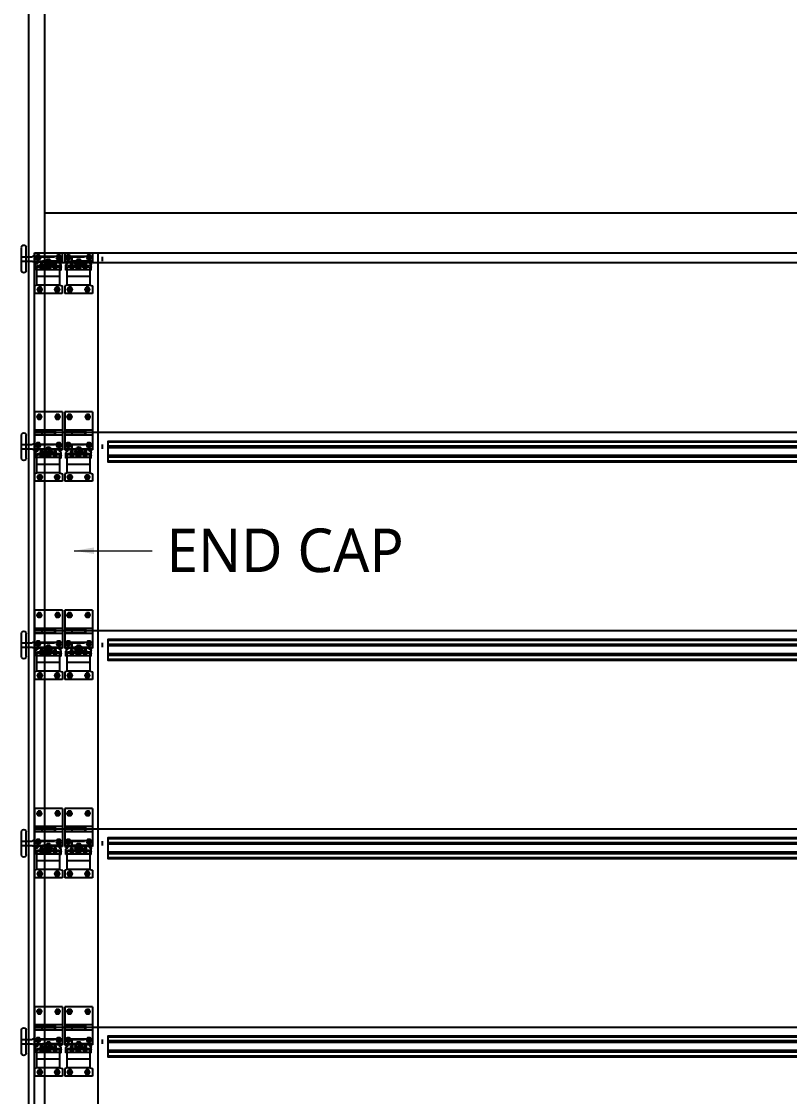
# Model space of a CAD drawing. Header units: millimetres. Extents: x 909 to 159266, y 137 to 21462.
# Drawn here: x 80691 to 82628, y 13284 to 15995 of the extents above; entities that cross this region are included whole.
import ezdxf

# ---------------------------------------------------------------- set-up
doc = ezdxf.new("R2010")
doc.units = ezdxf.units.MM
doc.header["$LTSCALE"] = 50
doc.header["$MEASUREMENT"] = 0
doc.linetypes.add('HIDDEN', pattern=[2, 1, -1])
doc.linetypes.add('HIDDEN2', pattern=[0.1875, 0.125, -0.0625])
for name, color, linetype in [('OHD Frame', 2, 'Continuous'), ('OHD Panel', 5, 'Continuous'), ('OHD Track', 4, 'Continuous'), ('풍압보강대', 2, 'Continuous')]:
    doc.layers.add(name, color=color, linetype=linetype)
doc.layers.add('건축120130$0$TEX', color=3, linetype='Continuous', lineweight=15)
doc.styles.get("Standard").update_dxf_attribs({"font": 'NanumGothicBold.ttf'})
doc.styles.add('울릉도M', font='NanumGothic.ttf')
doc.dimstyles.new('ISO-25', dxfattribs={"dimtxt": 2.5, "dimasz": 2.5, "dimexe": 1.25, "dimexo": 0.625, "dimtad": 1, "dimtxsty": 'Standard', "dimcen": 2.5, "dimadec": 0, "dimazin": 0, "dimtfac": 1, "dimtmove": 0, "dimatfit": 3, "dimfxl": 1, "dimarcsym": 0})

# ---------------------------------------------------------------- blocks, each defined once
blk = doc.blocks.new('3인치 TOP HINGE')
at = {"color": 8}
for p, q in [((63305, 108615.8, 0), (63305, 108674.3, 0)), ((63316.5, 108615.8, 0), (63316.5, 108674.2, 0)), ((63137.4, 108660, 0), (63137.4, 108637, 0)), ((63207.4, 108660, 0), (63137.4, 108660, 0)), ((63137.4, 108651, 0), (63207.4, 108651, 0)), ((63207.4, 108660, 0), (63207.4, 108637, 0)), ((63213.5, 108660, 0), (63213.5, 108637, 0)), ((63283.5, 108660, 0), (63213.5, 108660, 0)), ((63213.5, 108651, 0), (63283.5, 108651, 0)), ((63283.5, 108660, 0), (63283.5, 108637, 0)), ((63137.4, 108637, 0), (63165.4, 108637, 0)), ((63143.1, 108633.3, 0), (63138.4, 108637, 0)), ((63140.4, 108616.6, 0), (63140.4, 108629.8, 0)), ((63144.5, 108634.6, 0), (63141.4, 108637, 0)), ((63143.4, 108580, 0), (63143.4, 108622.2, 0)), ((63144.4, 108627.2, 0), (63152.7, 108627.2, 0)), ((63145.4, 108624.2, 0), (63152.4, 108624.2, 0)), ((63152.4, 108619.6, 0), (63152.4, 108624.2, 0)), ((63152.7, 108627.2, 0), (63152.7, 108632.8, 0)), ((63152.7, 108619.7, 0), (63152.7, 108623.5, 0)), ((63152.9, 108626.5, 0), (63152.9, 108632.7, 0)), ((63153.2, 108623, 0), (63157.7, 108623, 0)), ((63153.4, 108626, 0), (63157.4, 108626, 0)), ((63157.9, 108626.5, 0), (63157.9, 108632.7, 0)), ((63158.2, 108627.2, 0), (63158.2, 108632.8, 0)), ((63158.2, 108627.2, 0), (63163, 108627.2, 0)), ((63158.2, 108619.7, 0), (63158.2, 108623.5, 0)), ((63158.4, 108627.2, 0), (63163, 108627.2, 0)), ((63158.4, 108624.2, 0), (63163, 108624.2, 0)), ((63158.4, 108624.2, 0), (63163, 108624.2, 0)), ((63158.4, 108619.6, 0), (63158.4, 108624.2, 0)), ((63158.4, 108623.7, 0), (63158.4, 108623.7, 0)), ((63163.7, 108629, 0), (63163, 108627.2, 0)), ((63163.4, 108632.9, 0), (63163.4, 108631.8, 0)), ((63165.4, 108640.1, 0), (63165.4, 108634.2, 0)), ((63165.4, 108634.2, 0), (63172.4, 108631.2, 0)), ((63165.6, 108630.2, 0), (63166.7, 108630.2, 0)), ((63167.2, 108629.5, 0), (63165.8, 108626.1, 0)), ((63171.6, 108637.3, 0), (63166.4, 108638.9, 0)), ((63167.4, 108618.1, 0), (63167.4, 108629.3, 0)), ((63167.4, 108618.1, 0), (63177.4, 108618.1, 0)), ((63167.6, 108641.7, 0), (63168.3, 108641.7, 0)), ((63167.7, 108625.3, 0), (63167.7, 108628.8, 0)), ((63167.7, 108628.8, 0), (63177.2, 108628.8, 0)), ((63167.7, 108625.3, 0), (63177.2, 108625.3, 0)), ((63168, 108642.3, 0), (63168.1, 108642.4, 0)), ((63168.3, 108641.9, 0), (63168, 108642.2, 0)), ((63168, 108641.4, 0), (63168.3, 108641.7, 0)), ((63168.3, 108641, 0), (63168, 108641.3, 0)), ((63168, 108640.5, 0), (63168.3, 108640.8, 0)), ((63168.3, 108640, 0), (63168, 108640.4, 0)), ((63168, 108639.6, 0), (63168.3, 108639.9, 0)), ((63168.3, 108639.1, 0), (63168, 108639.5, 0)), ((63168.1, 108638.8, 0), (63168.3, 108639, 0)), ((63172.4, 108636.2, 0), (63172.4, 108631.2, 0)), ((63172.4, 108631.2, 0), (63179.4, 108634.2, 0)), ((63173.3, 108637.3, 0), (63178.5, 108638.9, 0)), ((63176.9, 108641.9, 0), (63176.6, 108642.2, 0)), ((63176.6, 108641.4, 0), (63176.9, 108641.7, 0)), ((63176.9, 108641, 0), (63176.6, 108641.3, 0)), ((63176.6, 108640.5, 0), (63176.9, 108640.8, 0)), ((63176.9, 108640, 0), (63176.6, 108640.4, 0)), ((63176.6, 108639.6, 0), (63176.9, 108639.9, 0)), ((63176.9, 108639.1, 0), (63176.6, 108639.5, 0)), ((63176.6, 108638.7, 0), (63176.9, 108639, 0)), ((63176.9, 108641.7, 0), (63177.3, 108641.7, 0)), ((63177.2, 108625.3, 0), (63177.2, 108628.8, 0)), ((63177.4, 108618.1, 0), (63177.4, 108629.3, 0)), ((63177.4, 108627.2, 0), (63186.7, 108627.2, 0)), ((63177.4, 108624.2, 0), (63186.4, 108624.2, 0)), ((63179.4, 108640.1, 0), (63179.4, 108634.2, 0)), ((63179.4, 108637, 0), (63207.4, 108637, 0)), ((63181.4, 108632.9, 0), (63181.4, 108631.8, 0)), ((63186.4, 108619.6, 0), (63186.4, 108624.2, 0)), ((63186.4, 108623.7, 0), (63186.4, 108623.7, 0)), ((63186.7, 108627.2, 0), (63186.7, 108632.8, 0)), ((63186.7, 108619.7, 0), (63186.7, 108623.5, 0)), ((63186.9, 108626.5, 0), (63186.9, 108632.7, 0)), ((63191.7, 108623, 0), (63187.2, 108623, 0)), ((63191.4, 108626, 0), (63187.4, 108626, 0)), ((63191.9, 108626.5, 0), (63191.9, 108632.7, 0)), ((63192.2, 108627.2, 0), (63192.2, 108632.8, 0)), ((63192.2, 108627.2, 0), (63200.4, 108627.2, 0)), ((63192.2, 108619.7, 0), (63192.2, 108623.5, 0)), ((63192.4, 108624.2, 0), (63199.4, 108624.2, 0)), ((63192.4, 108619.6, 0), (63192.4, 108624.2, 0)), ((63200.4, 108634.6, 0), (63203.4, 108637, 0)), ((63201.4, 108580, 0), (63201.4, 108622.2, 0)), ((63201.8, 108633.3, 0), (63206.4, 108637, 0)), ((63204.4, 108616.6, 0), (63204.4, 108629.8, 0)), ((63213.5, 108637, 0), (63241.5, 108637, 0)), ((63219.1, 108633.3, 0), (63214.5, 108637, 0)), ((63216.5, 108616.6, 0), (63216.5, 108629.8, 0)), ((63220.5, 108634.6, 0), (63217.5, 108637, 0)), ((63219.5, 108580, 0), (63219.5, 108622.2, 0)), ((63220.5, 108627.2, 0), (63228.7, 108627.2, 0)), ((63221.5, 108624.2, 0), (63228.5, 108624.2, 0)), ((63228.5, 108619.6, 0), (63228.5, 108624.2, 0)), ((63228.7, 108627.2, 0), (63228.7, 108632.8, 0)), ((63228.7, 108619.7, 0), (63228.7, 108623.5, 0)), ((63229, 108626.5, 0), (63229, 108632.7, 0)), ((63229.2, 108623, 0), (63233.7, 108623, 0)), ((63229.5, 108626, 0), (63233.5, 108626, 0)), ((63234, 108626.5, 0), (63234, 108632.7, 0)), ((63234.2, 108627.2, 0), (63234.2, 108632.8, 0)), ((63234.2, 108627.2, 0), (63239, 108627.2, 0)), ((63234.2, 108619.7, 0), (63234.2, 108623.5, 0)), ((63234.5, 108627.2, 0), (63239, 108627.2, 0)), ((63234.5, 108624.2, 0), (63239, 108624.2, 0)), ((63234.5, 108624.2, 0), (63239, 108624.2, 0)), ((63234.5, 108619.6, 0), (63234.5, 108624.2, 0)), ((63234.5, 108623.7, 0), (63234.5, 108623.7, 0)), ((63239.7, 108629, 0), (63239, 108627.2, 0)), ((63239.5, 108632.9, 0), (63239.5, 108631.8, 0)), ((63241.5, 108640.1, 0), (63241.5, 108634.2, 0)), ((63241.5, 108634.2, 0), (63248.5, 108631.2, 0)), ((63241.6, 108630.2, 0), (63242.7, 108630.2, 0)), ((63243.2, 108629.5, 0), (63241.8, 108626.1, 0)), ((63247.6, 108637.3, 0), (63242.4, 108638.9, 0)), ((63243.5, 108618.1, 0), (63243.5, 108629.3, 0)), ((63243.5, 108618.1, 0), (63253.5, 108618.1, 0)), ((63243.6, 108641.7, 0), (63244.3, 108641.7, 0)), ((63243.7, 108625.3, 0), (63243.7, 108628.8, 0)), ((63243.7, 108628.8, 0), (63253.2, 108628.8, 0)), ((63243.7, 108625.3, 0), (63253.2, 108625.3, 0)), ((63244, 108642.3, 0), (63244.1, 108642.4, 0)), ((63244.3, 108641.9, 0), (63244, 108642.2, 0)), ((63244, 108641.4, 0), (63244.3, 108641.7, 0)), ((63244.3, 108641, 0), (63244, 108641.3, 0)), ((63244, 108640.5, 0), (63244.3, 108640.8, 0)), ((63244.3, 108640, 0), (63244, 108640.4, 0)), ((63244, 108639.6, 0), (63244.3, 108639.9, 0)), ((63244.3, 108639.1, 0), (63244, 108639.5, 0)), ((63244.1, 108638.8, 0), (63244.3, 108639, 0)), ((63248.5, 108636.2, 0), (63248.5, 108631.2, 0)), ((63248.5, 108631.2, 0), (63255.5, 108634.2, 0)), ((63249.3, 108637.3, 0), (63254.6, 108638.9, 0)), ((63252.9, 108641.9, 0), (63252.6, 108642.2, 0)), ((63252.6, 108641.4, 0), (63252.9, 108641.7, 0)), ((63252.9, 108641, 0), (63252.6, 108641.3, 0)), ((63252.6, 108640.5, 0), (63252.9, 108640.8, 0)), ((63252.9, 108640, 0), (63252.6, 108640.4, 0)), ((63252.6, 108639.6, 0), (63252.9, 108639.9, 0)), ((63252.9, 108639.1, 0), (63252.6, 108639.5, 0)), ((63252.6, 108638.7, 0), (63252.9, 108639, 0)), ((63252.9, 108641.7, 0), (63253.3, 108641.7, 0)), ((63253.2, 108625.3, 0), (63253.2, 108628.8, 0)), ((63253.5, 108618.1, 0), (63253.5, 108629.3, 0)), ((63253.5, 108627.2, 0), (63262.7, 108627.2, 0)), ((63253.5, 108624.2, 0), (63262.5, 108624.2, 0)), ((63255.5, 108640.1, 0), (63255.5, 108634.2, 0)), ((63255.5, 108637, 0), (63283.5, 108637, 0)), ((63257.5, 108632.9, 0), (63257.5, 108631.8, 0)), ((63262.5, 108619.6, 0), (63262.5, 108624.2, 0)), ((63262.5, 108623.7, 0), (63262.5, 108623.7, 0)), ((63262.7, 108627.2, 0), (63262.7, 108632.8, 0)), ((63262.7, 108619.7, 0), (63262.7, 108623.5, 0)), ((63263, 108626.5, 0), (63263, 108632.7, 0)), ((63267.7, 108623, 0), (63263.2, 108623, 0)), ((63267.5, 108626, 0), (63263.5, 108626, 0)), ((63268, 108626.5, 0), (63268, 108632.7, 0)), ((63268.2, 108627.2, 0), (63268.2, 108632.8, 0)), ((63268.2, 108627.2, 0), (63276.5, 108627.2, 0)), ((63268.2, 108619.7, 0), (63268.2, 108623.5, 0)), ((63268.5, 108624.2, 0), (63275.5, 108624.2, 0)), ((63268.5, 108619.6, 0), (63268.5, 108624.2, 0)), ((63276.4, 108634.6, 0), (63279.5, 108637, 0)), ((63277.5, 108580, 0), (63277.5, 108622.2, 0)), ((63277.8, 108633.3, 0), (63282.5, 108637, 0)), ((63280.5, 108616.6, 0), (63280.5, 108629.8, 0)), ((63140.4, 108616.6, 0), (63143.4, 108616.6, 0)), ((63143.4, 108617.5, 0), (63201.4, 108617.5, 0)), ((63143.4, 108600.5, 0), (63201.4, 108600.5, 0)), ((63201.4, 108616.6, 0), (63204.4, 108616.6, 0)), ((63216.5, 108616.6, 0), (63219.5, 108616.6, 0)), ((63219.5, 108617.5, 0), (63277.5, 108617.5, 0)), ((63219.5, 108600.5, 0), (63277.5, 108600.5, 0)), ((63277.5, 108616.6, 0), (63280.5, 108616.6, 0)), ((63144.4, 108579, 0), (63137.4, 108577, 0)), ((63137.4, 108577, 0), (63137.4, 108558, 0)), ((63144.4, 108579, 0), (63200.4, 108579, 0)), ((63200.4, 108579, 0), (63207.4, 108577, 0)), ((63207.4, 108577, 0), (63207.4, 108558, 0)), ((63220.5, 108579, 0), (63213.5, 108577, 0)), ((63213.5, 108577, 0), (63213.5, 108558, 0)), ((63220.5, 108579, 0), (63276.5, 108579, 0)), ((63276.5, 108579, 0), (63283.5, 108577, 0)), ((63283.5, 108577, 0), (63283.5, 108558, 0)), ((63137.4, 108558, 0), (63207.4, 108558, 0)), ((63213.5, 108558, 0), (63283.5, 108558, 0))]:
    blk.add_line(p, q, dxfattribs=at)
at = {"color": 8, "linetype": 'HIDDEN'}
for p, q in [((63207.4, 108650.5, 0), (63112.4, 108650.5, 0)), ((63112.4, 108639.5, 0), (63112.4, 108650.5, 0)), ((63283.5, 108650.5, 0), (63188.5, 108650.5, 0)), ((63188.5, 108639.5, 0), (63188.5, 108650.5, 0)), ((63316.5, 108650.5, 0), (63289.5, 108650.5, 0)), ((63207.4, 108639.5, 0), (63112.4, 108639.5, 0)), ((63137.4, 108639, 0), (63207.4, 108639, 0)), ((63283.5, 108639.5, 0), (63188.5, 108639.5, 0)), ((63213.5, 108639, 0), (63283.5, 108639, 0)), ((63316.5, 108639.5, 0), (63289.5, 108639.5, 0))]:
    blk.add_line(p, q, dxfattribs=at)
at = {"color": 8, "linetype": 'HIDDEN', "elevation": 0}
for points in [[(63151.8, 108651), (63152.9, 108649), (63149.7, 108643.4), (63143.2, 108643.4), (63139.9, 108649), (63141.1, 108651)], [(63203.8, 108651), (63204.9, 108649), (63201.7, 108643.4), (63195.2, 108643.4), (63191.9, 108649), (63193.1, 108651)], [(63227.8, 108651), (63229, 108649), (63225.7, 108643.4), (63219.2, 108643.4), (63216, 108649), (63217.1, 108651)], [(63279.8, 108651), (63281, 108649), (63277.7, 108643.4), (63271.2, 108643.4), (63268, 108649), (63269.1, 108651)]]:
    blk.add_lwpolyline(points, dxfattribs=at)
at = {"color": 8, "elevation": 0}
for points in [[(63141.1, 108651), (63143.2, 108654.7), (63149.7, 108654.7), (63151.8, 108651)], [(63193.1, 108651), (63195.2, 108654.7), (63201.7, 108654.7), (63203.8, 108651)], [(63217.1, 108651), (63219.2, 108654.7), (63225.7, 108654.7), (63227.8, 108651)], [(63269.1, 108651), (63271.2, 108654.7), (63277.7, 108654.7), (63279.8, 108651)]]:
    blk.add_lwpolyline(points, dxfattribs=at)
for points in [[(63153.7, 108573.7), (63156.9, 108568), (63153.7, 108562.4), (63147.2, 108562.4), (63143.9, 108568), (63147.2, 108573.7)], [(63197.7, 108573.7), (63200.9, 108568), (63197.7, 108562.4), (63191.2, 108562.4), (63187.9, 108568), (63191.2, 108573.7)], [(63229.7, 108573.7), (63233, 108568), (63229.7, 108562.4), (63223.2, 108562.4), (63220, 108568), (63223.2, 108573.7)], [(63273.7, 108573.7), (63277, 108568), (63273.7, 108562.4), (63267.2, 108562.4), (63264, 108568), (63267.2, 108573.7)]]:
    blk.add_lwpolyline(points, close=True, dxfattribs=at)
at = {"color": 8}
for centre, radius in [((63150.4, 108568, 0), 3.53), ((63150.4, 108568, 0), 2.7), ((63194.4, 108568, 0), 3.53), ((63194.4, 108568, 0), 2.7), ((63226.5, 108568, 0), 3.53), ((63226.5, 108568, 0), 2.7), ((63270.5, 108568, 0), 3.53), ((63270.5, 108568, 0), 2.7)]:
    blk.add_circle(centre, radius, dxfattribs=at)
for centre, radius, start, end in [((63310.7, 108674.3, 0), 5.75, 0, 180), ((63146.4, 108649, 0), 3.53, 33.9806, 146.0194), ((63146.4, 108649, 0), 2.7, 47.0512, 132.9488), ((63198.4, 108649, 0), 3.53, 33.9806, 146.0194), ((63198.4, 108649, 0), 2.7, 47.0512, 132.9488), ((63222.5, 108649, 0), 3.53, 33.9806, 146.0194), ((63222.5, 108649, 0), 2.7, 47.0512, 132.9488), ((63274.5, 108649, 0), 3.53, 33.9806, 146.0194), ((63274.5, 108649, 0), 2.7, 47.0512, 132.9488), ((63145.3, 108628.9, 0), 4.96, 102.1217, 168.8588), ((63144.4, 108623.2, 0), 4, 90, 180), ((63145.4, 108622.2, 0), 2, 90, 180), ((63144.2, 108634.2, 0), 0.5, 282.1217, 51.4669), ((63151.6, 108623.5, 0), 1.09, 2.0148, 39.6589), ((63155.4, 108621.9, 0), 3.76, 217.0639, 322.9361), ((63155.4, 108630.2, 0), 3.76, 42.9905, 137.0095), ((63151.9, 108626.5, 0), 1.09, 2.0148, 39.6589), ((63153.2, 108623.5, 0), 0.5, 180, 270), ((63155.4, 108621.9, 0), 3.51, 218.4112, 321.5888), ((63155.4, 108630.2, 0), 3.51, 44.5745, 135.4255), ((63153.4, 108626.5, 0), 0.5, 180, 270), ((63157.4, 108626.5, 0), 0.5, 270, 0), ((63157.7, 108623.5, 0), 0.5, 270, 0), ((63159, 108626.5, 0), 1.09, 140.3411, 177.9852), ((63159.3, 108623.5, 0), 1.09, 140.3411, 177.9852), ((63163, 108627.2, 0), 3, 270, 338.125), ((63165.6, 108628.2, 0), 2, 90, 158.125), ((63166.3, 108638.1, 0), 0.811, 82.9492, 174.5861), ((63166.7, 108629.7, 0), 0.5, 338.125, 90), ((63172.4, 108638.3, 0), 14.1, 249.2199, 290.7801), ((63172.4, 108636, 0), 14.1, 249.2199, 290.7801), ((63168, 108642.2, 0), 0.0908, 135, 225), ((63173.5, 108663.7, 0), 22.2, 255.4144, 258.0189), ((63168, 108641.3, 0), 0.0908, 135, 225), ((63173.5, 108662.8, 0), 22.2, 255.4144, 278.8608), ((63168, 108640.4, 0), 0.0908, 135, 225), ((63173.5, 108661.9, 0), 22.2, 255.4144, 278.8608), ((63168, 108639.5, 0), 0.0908, 135, 225), ((63173.5, 108661, 0), 22.2, 255.4144, 278.8608), ((63168.2, 108641.8, 0), 0.0908, 315, 45), ((63168.2, 108640.9, 0), 0.0908, 315, 45), ((63168.2, 108640, 0), 0.0908, 315, 45), ((63168.2, 108639.1, 0), 0.0908, 315, 45), ((63173.5, 108663.7, 0), 22.2, 265.0057, 278.8608), ((63171.1, 108636, 0), 1.34, 7.0056, 69.4682), ((63173.8, 108636, 0), 1.34, 110.5318, 172.9944), ((63176.7, 108642.2, 0), 0.0908, 171.3665, 225), ((63176.7, 108641.3, 0), 0.0908, 135, 225), ((63176.7, 108640.4, 0), 0.0908, 135, 225), ((63176.7, 108639.5, 0), 0.0908, 135, 225), ((63176.9, 108641.8, 0), 0.0908, 315, 45), ((63176.9, 108640.9, 0), 0.0908, 315, 45), ((63176.9, 108640, 0), 0.0908, 315, 45), ((63176.9, 108639.1, 0), 0.0908, 315, 45), ((63178.6, 108638.1, 0), 0.811, 5.4139, 97.0508), ((63185.6, 108623.5, 0), 1.09, 2.0148, 39.6589), ((63189.4, 108621.9, 0), 3.76, 217.0639, 322.9361), ((63189.4, 108630.2, 0), 3.76, 42.9905, 137.0095), ((63185.9, 108626.5, 0), 1.09, 2.0148, 39.6589), ((63187.2, 108623.5, 0), 0.5, 180, 270), ((63189.4, 108621.9, 0), 3.51, 218.4112, 321.5888), ((63189.4, 108630.2, 0), 3.51, 44.5745, 135.4255), ((63187.4, 108626.5, 0), 0.5, 180, 270), ((63191.4, 108626.5, 0), 0.5, 270, 0), ((63191.7, 108623.5, 0), 0.5, 270, 0), ((63193, 108626.5, 0), 1.09, 140.3411, 177.9852), ((63193.3, 108623.5, 0), 1.09, 140.3411, 177.9852), ((63199.4, 108622.2, 0), 2, 0, 90), ((63200.7, 108634.2, 0), 0.5, 128.5331, 257.8783), ((63200.4, 108623.2, 0), 4, 0, 90), ((63199.6, 108628.9, 0), 4.96, 11.1412, 77.8783), ((63221.3, 108628.9, 0), 4.96, 102.1217, 168.8588), ((63220.5, 108623.2, 0), 4, 90, 180), ((63221.5, 108622.2, 0), 2, 90, 180), ((63220.2, 108634.2, 0), 0.5, 282.1217, 51.4669), ((63227.6, 108623.5, 0), 1.09, 2.0148, 39.6589), ((63231.5, 108621.9, 0), 3.76, 217.0639, 322.9361), ((63231.5, 108630.2, 0), 3.76, 42.9905, 137.0095), ((63227.9, 108626.5, 0), 1.09, 2.0148, 39.6589), ((63229.2, 108623.5, 0), 0.5, 180, 270), ((63231.5, 108621.9, 0), 3.51, 218.4112, 321.5888), ((63231.5, 108630.2, 0), 3.51, 44.5745, 135.4255), ((63229.5, 108626.5, 0), 0.5, 180, 270), ((63233.5, 108626.5, 0), 0.5, 270, 0), ((63233.7, 108623.5, 0), 0.5, 270, 0), ((63235.1, 108626.5, 0), 1.09, 140.3411, 177.9852), ((63235.3, 108623.5, 0), 1.09, 140.3411, 177.9852), ((63239, 108627.2, 0), 3, 270, 338.125), ((63241.6, 108628.2, 0), 2, 90, 158.125), ((63242.3, 108638.1, 0), 0.811, 82.9492, 174.5861), ((63242.7, 108629.7, 0), 0.5, 338.125, 90), ((63248.5, 108638.3, 0), 14.1, 249.2199, 290.7801), ((63248.5, 108636, 0), 14.1, 249.2199, 290.7801), ((63244.1, 108642.2, 0), 0.0908, 135, 225), ((63249.5, 108663.7, 0), 22.2, 255.4144, 258.0189), ((63244.1, 108641.3, 0), 0.0908, 135, 225), ((63249.5, 108662.8, 0), 22.2, 255.4144, 278.8608), ((63244.1, 108640.4, 0), 0.0908, 135, 225), ((63249.5, 108661.9, 0), 22.2, 255.4144, 278.8608), ((63244.1, 108639.5, 0), 0.0908, 135, 225), ((63249.5, 108661, 0), 22.2, 255.4144, 278.8608), ((63244.2, 108641.8, 0), 0.0908, 315, 45), ((63244.2, 108640.9, 0), 0.0908, 315, 45), ((63244.2, 108640, 0), 0.0908, 315, 45), ((63244.2, 108639.1, 0), 0.0908, 315, 45), ((63249.5, 108663.7, 0), 22.2, 265.0057, 278.8608), ((63247.1, 108636, 0), 1.34, 7.0056, 69.4682), ((63249.8, 108636, 0), 1.34, 110.5318, 172.9944), ((63252.7, 108642.2, 0), 0.0908, 171.3665, 225), ((63252.7, 108641.3, 0), 0.0908, 135, 225), ((63252.7, 108640.4, 0), 0.0908, 135, 225), ((63252.7, 108639.5, 0), 0.0908, 135, 225), ((63252.9, 108641.8, 0), 0.0908, 315, 45), ((63252.9, 108640.9, 0), 0.0908, 315, 45), ((63252.9, 108640, 0), 0.0908, 315, 45), ((63252.9, 108639.1, 0), 0.0908, 315, 45), ((63254.7, 108638.1, 0), 0.811, 5.4139, 97.0508), ((63261.6, 108623.5, 0), 1.09, 2.0148, 39.6589), ((63265.5, 108621.9, 0), 3.76, 217.0639, 322.9361), ((63265.5, 108630.2, 0), 3.76, 42.9905, 137.0095), ((63261.9, 108626.5, 0), 1.09, 2.0148, 39.6589), ((63263.2, 108623.5, 0), 0.5, 180, 270), ((63265.5, 108621.9, 0), 3.51, 218.4112, 321.5888), ((63265.5, 108630.2, 0), 3.51, 44.5745, 135.4255), ((63263.5, 108626.5, 0), 0.5, 180, 270), ((63267.5, 108626.5, 0), 0.5, 270, 360), ((63267.7, 108623.5, 0), 0.5, 270, 0), ((63269.1, 108626.5, 0), 1.09, 140.3411, 177.9852), ((63269.3, 108623.5, 0), 1.09, 140.3411, 177.9852), ((63275.5, 108622.2, 0), 2, 0, 90), ((63276.7, 108634.2, 0), 0.5, 128.5331, 257.8783), ((63276.5, 108623.2, 0), 4, 0, 90), ((63275.6, 108628.9, 0), 4.96, 11.1412, 77.8783), ((63310.7, 108615.8, 0), 5.75, 180, 0), ((63144.4, 108580, 0), 1, 180, 270), ((63200.4, 108580, 0), 1, 270, 0), ((63220.5, 108580, 0), 1, 180, 270), ((63276.5, 108580, 0), 1, 270, 0)]:
    blk.add_arc(centre, radius, start, end, dxfattribs=at)
at = {"color": 8, "linetype": 'HIDDEN'}
for centre, radius, start, end in [((63146.4, 108649, 0), 3.53, 146.0194, 33.9806), ((63146.4, 108649, 0), 2.7, 132.9488, 47.0512), ((63198.4, 108649, 0), 3.53, 146.0194, 33.9806), ((63198.4, 108649, 0), 2.7, 132.9488, 47.0512), ((63222.5, 108649, 0), 3.53, 146.0194, 33.9806), ((63222.5, 108649, 0), 2.7, 132.9488, 47.0512), ((63274.5, 108649, 0), 3.53, 146.0194, 33.9806), ((63274.5, 108649, 0), 2.7, 132.9488, 47.0512), ((63286.5, 108649.3, 0), 3.25, 22.4962, 157.5038), ((63286.5, 108640.8, 0), 3.25, 202.4962, 337.5038)]:
    blk.add_arc(centre, radius, start, end, dxfattribs=at)
at = {"color": 8}
for centre, major_axis, ratio, start_param, end_param in [((63172.4, 108632.9, 0), (-9, 0), 0.331338, -0.679674, 3.821266), ((63172.4, 108631.8, 0), (-9, 0), 0.331338, 0, 0.583751), ((63172.4, 108640.1, 0), (-7, 0), 0.311178, -0.801609, 3.943201), ((63172.4, 108631.8, 0), (-9, 0), 0.331338, 0.935022, 3.141593), ((63172.4, 108642.7, 0), (4.5, 0), 0.246975, 1.570796326795092, 7.853981633974678), ((63172.4, 108639.1, 0), (4.5, 0), 0.246975, 3.406077, 6.219845), ((63248.5, 108632.9, 0), (-9, 0), 0.331338, 5.603511, 10.104452), ((63248.5, 108631.8, 0), (-9, 0), 0.331338, 0, 0.583751), ((63248.5, 108640.1, 0), (-7, 0), 0.311178, 5.481577, 10.226387), ((63248.5, 108631.8, 0), (-9, 0), 0.331338, 0.935022, 3.141593), ((63248.5, 108639.1, 0), (-4.5, 0), 0.246975, 0.264484, 3.078253)]:
    blk.add_ellipse(centre, major_axis=major_axis, ratio=ratio, start_param=start_param, end_param=end_param, dxfattribs=at)
at = {"color": 8, "extrusion": (0, 0, -1)}
for centre, start_param, end_param in [((63172.4, 108634.2, 0), 0, 3.141593), ((63248.5, 108634.2, 0), 6.283185, 9.424778)]:
    blk.add_ellipse(centre, major_axis=(7, 0), ratio=0.426006, start_param=start_param, end_param=end_param, dxfattribs=at)
at = {"color": 8}
blk.add_ellipse((63248.5, 108642.7, 0), major_axis=(-4.5, 0), ratio=0.246975, dxfattribs=at)
blk = doc.blocks.new('3인치 SIDE HINGE')
at = {"color": 8}
for p, q in [((63126.3, 108137.2, 0), (63196.3, 108137.2, 0)), ((63126.3, 108137.2, 0), (63126.3, 108041.1, 0)), ((63196.3, 108137.2, 0), (63196.3, 108041.1, 0)), ((63202.3, 108137.2, 0), (63272.3, 108137.2, 0)), ((63202.3, 108137.2, 0), (63202.3, 108041.1, 0)), ((63272.3, 108137.2, 0), (63272.3, 108041.1, 0)), ((63126.3, 108091.2, 0), (63144.3, 108091.2, 0)), ((63126.3, 108078.2, 0), (63144.3, 108078.2, 0)), ((63144.3, 108091.2, 0), (63144.3, 108078.2, 0)), ((63145.1, 108091.2, 0), (63177.6, 108091.2, 0)), ((63145.1, 108078.2, 0), (63145.1, 108091.2, 0)), ((63145.1, 108078.2, 0), (63177.6, 108078.2, 0)), ((63177.6, 108078.2, 0), (63177.6, 108091.2, 0)), ((63178.3, 108091.2, 0), (63196.3, 108091.2, 0)), ((63178.3, 108091.2, 0), (63178.3, 108078.2, 0)), ((63178.3, 108078.2, 0), (63196.3, 108078.2, 0)), ((63202.3, 108091.2, 0), (63220.3, 108091.2, 0)), ((63202.3, 108078.2, 0), (63220.3, 108078.2, 0)), ((63220.3, 108091.2, 0), (63220.3, 108078.2, 0)), ((63221.1, 108091.2, 0), (63253.6, 108091.2, 0)), ((63221.1, 108078.2, 0), (63221.1, 108091.2, 0)), ((63221.1, 108078.2, 0), (63253.6, 108078.2, 0)), ((63253.6, 108078.2, 0), (63253.6, 108091.2, 0)), ((63254.3, 108091.2, 0), (63272.3, 108091.2, 0)), ((63254.3, 108091.2, 0), (63254.3, 108078.2, 0)), ((63254.3, 108078.2, 0), (63272.3, 108078.2, 0)), ((63293.8, 108019.9, 0), (63293.8, 108078.4, 0)), ((63305.3, 108019.9, 0), (63305.3, 108078.4, 0)), ((63126.3, 108055.1, 0), (63196.3, 108055.1, 0)), ((63202.3, 108055.1, 0), (63272.3, 108055.1, 0)), ((63126.3, 108041.1, 0), (63154.3, 108041.1, 0)), ((63132, 108037.4, 0), (63127.3, 108041.1, 0)), ((63129.3, 108020.7, 0), (63129.3, 108034, 0)), ((63133.4, 108038.7, 0), (63130.3, 108041.1, 0)), ((63132.3, 107984.2, 0), (63132.3, 108026.3, 0)), ((63133.3, 108031.3, 0), (63141.6, 108031.3, 0)), ((63134.3, 108028.3, 0), (63141.3, 108028.3, 0)), ((63141.3, 108023.7, 0), (63141.3, 108028.3, 0)), ((63141.6, 108031.3, 0), (63141.6, 108036.9, 0)), ((63141.6, 108023.8, 0), (63141.6, 108027.7, 0)), ((63141.8, 108030.7, 0), (63141.8, 108036.8, 0)), ((63142.1, 108027.2, 0), (63146.6, 108027.2, 0)), ((63142.3, 108030.2, 0), (63146.3, 108030.2, 0)), ((63146.8, 108030.7, 0), (63146.8, 108036.8, 0)), ((63147.1, 108031.3, 0), (63147.1, 108036.9, 0)), ((63147.1, 108031.3, 0), (63151.9, 108031.3, 0)), ((63147.1, 108023.8, 0), (63147.1, 108027.7, 0)), ((63147.3, 108031.3, 0), (63151.9, 108031.3, 0)), ((63147.3, 108028.3, 0), (63151.9, 108028.3, 0)), ((63147.3, 108028.3, 0), (63151.9, 108028.3, 0)), ((63147.3, 108023.7, 0), (63147.3, 108028.3, 0)), ((63147.3, 108027.8, 0), (63147.3, 108027.8, 0)), ((63152.6, 108033.1, 0), (63151.9, 108031.3, 0)), ((63152.3, 108037.1, 0), (63152.3, 108035.9, 0)), ((63154.3, 108044.3, 0), (63154.3, 108038.3, 0)), ((63154.3, 108038.3, 0), (63161.3, 108035.4, 0)), ((63154.4, 108034.3, 0), (63155.6, 108034.3, 0)), ((63156, 108033.7, 0), (63154.7, 108030.2, 0)), ((63160.5, 108041.4, 0), (63155.2, 108043, 0)), ((63156.3, 108022.2, 0), (63156.3, 108033.4, 0)), ((63156.3, 108022.2, 0), (63166.3, 108022.2, 0)), ((63156.5, 108045.8, 0), (63157.2, 108045.8, 0)), ((63156.6, 108029.4, 0), (63156.6, 108032.9, 0)), ((63156.6, 108032.9, 0), (63166.1, 108032.9, 0)), ((63156.6, 108029.4, 0), (63166.1, 108029.4, 0)), ((63156.8, 108046.4, 0), (63157, 108046.5, 0)), ((63157.2, 108046, 0), (63156.8, 108046.3, 0)), ((63156.8, 108045.5, 0), (63157.2, 108045.8, 0)), ((63157.2, 108045.1, 0), (63156.8, 108045.4, 0)), ((63156.8, 108044.6, 0), (63157.2, 108044.9, 0)), ((63157.2, 108044.2, 0), (63156.8, 108044.5, 0)), ((63156.8, 108043.7, 0), (63157.2, 108044, 0)), ((63157.2, 108043.3, 0), (63156.8, 108043.6, 0)), ((63157, 108042.9, 0), (63157.2, 108043.1, 0)), ((63161.3, 108040.3, 0), (63161.3, 108035.4, 0)), ((63161.3, 108035.4, 0), (63168.3, 108038.3, 0)), ((63162.2, 108041.4, 0), (63167.4, 108043, 0)), ((63165.4, 108042.8, 0), (63165.8, 108043.1, 0)), ((63165.8, 108046, 0), (63165.5, 108046.3, 0)), ((63165.5, 108045.5, 0), (63165.8, 108045.8, 0)), ((63165.8, 108045.1, 0), (63165.5, 108045.4, 0)), ((63165.5, 108044.6, 0), (63165.8, 108044.9, 0)), ((63165.8, 108044.2, 0), (63165.5, 108044.5, 0)), ((63165.5, 108043.7, 0), (63165.8, 108044, 0)), ((63165.8, 108043.3, 0), (63165.5, 108043.6, 0)), ((63165.8, 108045.8, 0), (63166.2, 108045.8, 0)), ((63166.1, 108029.4, 0), (63166.1, 108032.9, 0)), ((63166.3, 108022.2, 0), (63166.3, 108033.4, 0)), ((63166.3, 108031.3, 0), (63175.6, 108031.3, 0)), ((63166.3, 108028.3, 0), (63175.3, 108028.3, 0)), ((63168.3, 108044.3, 0), (63168.3, 108038.3, 0)), ((63168.3, 108041.1, 0), (63196.3, 108041.1, 0)), ((63170.3, 108037.1, 0), (63170.3, 108035.9, 0)), ((63175.3, 108023.7, 0), (63175.3, 108028.3, 0)), ((63175.3, 108027.8, 0), (63175.3, 108027.8, 0)), ((63175.6, 108031.3, 0), (63175.6, 108036.9, 0)), ((63175.6, 108023.8, 0), (63175.6, 108027.7, 0)), ((63175.8, 108030.7, 0), (63175.8, 108036.8, 0)), ((63180.6, 108027.2, 0), (63176.1, 108027.2, 0)), ((63180.3, 108030.2, 0), (63176.3, 108030.2, 0)), ((63180.8, 108030.7, 0), (63180.8, 108036.8, 0)), ((63181.1, 108031.3, 0), (63181.1, 108036.9, 0)), ((63181.1, 108031.3, 0), (63189.3, 108031.3, 0)), ((63181.1, 108023.8, 0), (63181.1, 108027.7, 0)), ((63181.3, 108028.3, 0), (63188.3, 108028.3, 0)), ((63181.3, 108023.7, 0), (63181.3, 108028.3, 0)), ((63189.3, 108038.7, 0), (63192.3, 108041.1, 0)), ((63190.3, 107984.2, 0), (63190.3, 108026.3, 0)), ((63190.7, 108037.4, 0), (63195.3, 108041.1, 0)), ((63193.3, 108020.7, 0), (63193.3, 108034, 0)), ((63202.3, 108041.1, 0), (63230.3, 108041.1, 0)), ((63208, 108037.4, 0), (63203.3, 108041.1, 0)), ((63205.3, 108020.7, 0), (63205.3, 108034, 0)), ((63209.4, 108038.7, 0), (63206.3, 108041.1, 0)), ((63208.3, 107984.2, 0), (63208.3, 108026.3, 0)), ((63209.3, 108031.3, 0), (63217.6, 108031.3, 0)), ((63210.3, 108028.3, 0), (63217.3, 108028.3, 0)), ((63217.3, 108023.7, 0), (63217.3, 108028.3, 0)), ((63217.6, 108031.3, 0), (63217.6, 108036.9, 0)), ((63217.6, 108023.8, 0), (63217.6, 108027.7, 0)), ((63217.8, 108030.7, 0), (63217.8, 108036.8, 0)), ((63218.1, 108027.2, 0), (63222.6, 108027.2, 0)), ((63218.3, 108030.2, 0), (63222.3, 108030.2, 0)), ((63222.8, 108030.7, 0), (63222.8, 108036.8, 0)), ((63223.1, 108031.3, 0), (63223.1, 108036.9, 0)), ((63223.1, 108031.3, 0), (63227.9, 108031.3, 0)), ((63223.1, 108023.8, 0), (63223.1, 108027.7, 0)), ((63223.3, 108031.3, 0), (63227.9, 108031.3, 0)), ((63223.3, 108028.3, 0), (63227.9, 108028.3, 0)), ((63223.3, 108028.3, 0), (63227.9, 108028.3, 0)), ((63223.3, 108023.7, 0), (63223.3, 108028.3, 0)), ((63223.3, 108027.8, 0), (63223.3, 108027.8, 0)), ((63228.6, 108033.1, 0), (63227.9, 108031.3, 0)), ((63228.3, 108037.1, 0), (63228.3, 108035.9, 0)), ((63230.3, 108044.3, 0), (63230.3, 108038.3, 0)), ((63230.3, 108038.3, 0), (63237.3, 108035.4, 0)), ((63230.5, 108034.3, 0), (63231.6, 108034.3, 0)), ((63232.1, 108033.7, 0), (63230.7, 108030.2, 0)), ((63236.5, 108041.4, 0), (63231.2, 108043, 0)), ((63232.3, 108022.2, 0), (63232.3, 108033.4, 0)), ((63232.3, 108022.2, 0), (63242.3, 108022.2, 0)), ((63232.5, 108045.8, 0), (63233.2, 108045.8, 0)), ((63232.6, 108029.4, 0), (63232.6, 108032.9, 0)), ((63232.6, 108032.9, 0), (63242.1, 108032.9, 0)), ((63232.6, 108029.4, 0), (63242.1, 108029.4, 0)), ((63232.9, 108046.4, 0), (63233, 108046.5, 0)), ((63233.2, 108046, 0), (63232.9, 108046.3, 0)), ((63232.9, 108045.5, 0), (63233.2, 108045.8, 0)), ((63233.2, 108045.1, 0), (63232.9, 108045.4, 0)), ((63232.9, 108044.6, 0), (63233.2, 108044.9, 0)), ((63233.2, 108044.2, 0), (63232.9, 108044.5, 0)), ((63232.9, 108043.7, 0), (63233.2, 108044, 0)), ((63233.2, 108043.3, 0), (63232.9, 108043.6, 0)), ((63233, 108042.9, 0), (63233.2, 108043.1, 0)), ((63237.3, 108040.3, 0), (63237.3, 108035.4, 0)), ((63237.3, 108035.4, 0), (63244.3, 108038.3, 0)), ((63238.2, 108041.4, 0), (63243.4, 108043, 0)), ((63241.8, 108046, 0), (63241.5, 108046.3, 0)), ((63241.5, 108045.5, 0), (63241.8, 108045.8, 0)), ((63241.8, 108045.1, 0), (63241.5, 108045.4, 0)), ((63241.5, 108044.6, 0), (63241.8, 108044.9, 0)), ((63241.8, 108044.2, 0), (63241.5, 108044.5, 0)), ((63241.5, 108043.7, 0), (63241.8, 108044, 0)), ((63241.8, 108043.3, 0), (63241.5, 108043.6, 0)), ((63241.5, 108042.8, 0), (63241.8, 108043.1, 0)), ((63241.8, 108045.8, 0), (63242.2, 108045.8, 0)), ((63242.1, 108029.4, 0), (63242.1, 108032.9, 0)), ((63242.3, 108022.2, 0), (63242.3, 108033.4, 0)), ((63242.3, 108031.3, 0), (63251.6, 108031.3, 0)), ((63242.3, 108028.3, 0), (63251.3, 108028.3, 0)), ((63244.3, 108044.3, 0), (63244.3, 108038.3, 0)), ((63244.3, 108041.1, 0), (63272.3, 108041.1, 0)), ((63246.3, 108037.1, 0), (63246.3, 108035.9, 0)), ((63251.3, 108023.7, 0), (63251.3, 108028.3, 0)), ((63251.3, 108027.8, 0), (63251.3, 108027.8, 0)), ((63251.6, 108031.3, 0), (63251.6, 108036.9, 0)), ((63251.6, 108023.8, 0), (63251.6, 108027.7, 0)), ((63251.8, 108030.7, 0), (63251.8, 108036.8, 0)), ((63256.6, 108027.2, 0), (63252.1, 108027.2, 0)), ((63256.3, 108030.2, 0), (63252.3, 108030.2, 0)), ((63256.8, 108030.7, 0), (63256.8, 108036.8, 0)), ((63257.1, 108031.3, 0), (63257.1, 108036.9, 0)), ((63257.1, 108031.3, 0), (63265.3, 108031.3, 0)), ((63257.1, 108023.8, 0), (63257.1, 108027.7, 0)), ((63257.3, 108028.3, 0), (63264.3, 108028.3, 0)), ((63257.3, 108023.7, 0), (63257.3, 108028.3, 0)), ((63265.3, 108038.7, 0), (63268.3, 108041.1, 0)), ((63266.3, 107984.2, 0), (63266.3, 108026.3, 0)), ((63266.7, 108037.4, 0), (63271.3, 108041.1, 0)), ((63269.3, 108020.7, 0), (63269.3, 108034, 0)), ((63129.3, 108020.7, 0), (63132.3, 108020.7, 0)), ((63132.3, 108021.7, 0), (63190.3, 108021.7, 0)), ((63132.3, 108004.7, 0), (63190.3, 108004.7, 0)), ((63190.3, 108020.7, 0), (63193.3, 108020.7, 0)), ((63205.3, 108020.7, 0), (63208.3, 108020.7, 0)), ((63208.3, 108021.7, 0), (63266.3, 108021.7, 0)), ((63208.3, 108004.7, 0), (63266.3, 108004.7, 0)), ((63266.3, 108020.7, 0), (63269.3, 108020.7, 0)), ((63133.3, 107983.2, 0), (63126.3, 107981.2, 0)), ((63126.3, 107981.2, 0), (63126.3, 107962.2, 0)), ((63133.3, 107983.2, 0), (63189.3, 107983.2, 0)), ((63189.3, 107983.2, 0), (63196.3, 107981.2, 0)), ((63196.3, 107981.2, 0), (63196.3, 107962.2, 0)), ((63209.3, 107983.2, 0), (63202.3, 107981.2, 0)), ((63202.3, 107981.2, 0), (63202.3, 107962.2, 0)), ((63209.3, 107983.2, 0), (63265.3, 107983.2, 0)), ((63265.3, 107983.2, 0), (63272.3, 107981.2, 0)), ((63272.3, 107981.2, 0), (63272.3, 107962.2, 0)), ((63126.3, 107962.2, 0), (63196.3, 107962.2, 0)), ((63202.3, 107962.2, 0), (63272.3, 107962.2, 0))]:
    blk.add_line(p, q, dxfattribs=at)
at = {"color": 8, "linetype": 'HIDDEN'}
for p, q in [((63196.3, 108089.7, 0), (63126.3, 108089.7, 0)), ((63196.3, 108079.7, 0), (63126.3, 108079.7, 0)), ((63272.3, 108089.7, 0), (63202.3, 108089.7, 0)), ((63272.3, 108079.7, 0), (63202.3, 108079.7, 0)), ((63196.3, 108054.6, 0), (63101.3, 108054.6, 0)), ((63101.3, 108043.6, 0), (63101.3, 108054.6, 0)), ((63272.3, 108054.6, 0), (63177.3, 108054.6, 0)), ((63177.3, 108043.6, 0), (63177.3, 108054.6, 0)), ((63305.3, 108054.6, 0), (63278.3, 108054.6, 0)), ((63196.3, 108043.6, 0), (63101.3, 108043.6, 0)), ((63126.3, 108043.2, 0), (63196.3, 108043.2, 0)), ((63272.3, 108043.6, 0), (63177.3, 108043.6, 0)), ((63202.3, 108043.2, 0), (63272.3, 108043.2, 0)), ((63305.3, 108043.6, 0), (63278.3, 108043.6, 0))]:
    blk.add_line(p, q, dxfattribs=at)
at = {"color": 8, "elevation": 0}
for points in [[(63141.6, 108130.3), (63144.8, 108124.7), (63141.6, 108119), (63135.1, 108119), (63131.8, 108124.7), (63135.1, 108130.3)], [(63187.6, 108130.3), (63190.8, 108124.7), (63187.6, 108119), (63181.1, 108119), (63177.8, 108124.7), (63181.1, 108130.3)], [(63217.6, 108130.3), (63220.8, 108124.7), (63217.6, 108119), (63211.1, 108119), (63207.8, 108124.7), (63211.1, 108130.3)], [(63263.6, 108130.3), (63266.8, 108124.7), (63263.6, 108119), (63257.1, 108119), (63253.8, 108124.7), (63257.1, 108130.3)], [(63142.6, 107977.8), (63145.8, 107972.2), (63142.6, 107966.5), (63136.1, 107966.5), (63132.8, 107972.2), (63136.1, 107977.8)], [(63186.6, 107977.8), (63189.8, 107972.2), (63186.6, 107966.5), (63180.1, 107966.5), (63176.8, 107972.2), (63180.1, 107977.8)], [(63218.6, 107977.8), (63221.8, 107972.2), (63218.6, 107966.5), (63212.1, 107966.5), (63208.8, 107972.2), (63212.1, 107977.8)], [(63262.6, 107977.8), (63265.8, 107972.2), (63262.6, 107966.5), (63256.1, 107966.5), (63252.8, 107972.2), (63256.1, 107977.8)]]:
    blk.add_lwpolyline(points, close=True, dxfattribs=at)
at = {"color": 8, "linetype": 'HIDDEN', "elevation": 0}
for points in [[(63140.7, 108055.1), (63141.8, 108053.2), (63138.6, 108047.5), (63132.1, 108047.5), (63128.8, 108053.2), (63130, 108055.1)], [(63192.7, 108055.1), (63193.8, 108053.2), (63190.6, 108047.5), (63184.1, 108047.5), (63180.8, 108053.2), (63182, 108055.1)], [(63216.7, 108055.1), (63217.8, 108053.2), (63214.6, 108047.5), (63208.1, 108047.5), (63204.8, 108053.2), (63206, 108055.1)], [(63268.7, 108055.1), (63269.8, 108053.2), (63266.6, 108047.5), (63260.1, 108047.5), (63256.8, 108053.2), (63258, 108055.1)]]:
    blk.add_lwpolyline(points, dxfattribs=at)
at = {"color": 8, "elevation": 0}
for points in [[(63130, 108055.1), (63132.1, 108058.8), (63138.6, 108058.8), (63140.7, 108055.1)], [(63182, 108055.1), (63184.1, 108058.8), (63190.6, 108058.8), (63192.7, 108055.1)], [(63206, 108055.1), (63208.1, 108058.8), (63214.6, 108058.8), (63216.7, 108055.1)], [(63258, 108055.1), (63260.1, 108058.8), (63266.6, 108058.8), (63268.7, 108055.1)]]:
    blk.add_lwpolyline(points, dxfattribs=at)
at = {"color": 8}
for centre, radius in [((63138.3, 108124.7, 0), 3.53), ((63138.3, 108124.7, 0), 2.7), ((63184.3, 108124.7, 0), 3.53), ((63184.3, 108124.7, 0), 2.7), ((63214.3, 108124.7, 0), 3.53), ((63214.3, 108124.7, 0), 2.7), ((63260.3, 108124.7, 0), 3.53), ((63260.3, 108124.7, 0), 2.7), ((63139.3, 107972.2, 0), 3.53), ((63139.3, 107972.2, 0), 2.7), ((63183.3, 107972.2, 0), 3.53), ((63183.3, 107972.2, 0), 2.7), ((63215.3, 107972.2, 0), 3.53), ((63215.3, 107972.2, 0), 2.7), ((63259.3, 107972.2, 0), 3.53), ((63259.3, 107972.2, 0), 2.7)]:
    blk.add_circle(centre, radius, dxfattribs=at)
for centre, radius, start, end in [((63299.6, 108078.4, 0), 5.75, 359.8374, 180.1626), ((63135.3, 108053.2, 0), 3.53, 33.9806, 146.0194), ((63135.3, 108053.2, 0), 2.7, 47.0512, 132.9488), ((63187.3, 108053.2, 0), 3.53, 33.9806, 146.0194), ((63187.3, 108053.2, 0), 2.7, 47.0512, 132.9488), ((63211.3, 108053.2, 0), 3.53, 33.9806, 146.0194), ((63211.3, 108053.2, 0), 2.7, 47.0512, 132.9488), ((63263.3, 108053.2, 0), 3.53, 33.9806, 146.0194), ((63263.3, 108053.2, 0), 2.7, 47.0512, 132.9488), ((63134.2, 108033, 0), 4.96, 102.1217, 168.8588), ((63133.3, 108027.3, 0), 4, 90, 180), ((63134.3, 108026.3, 0), 2, 90, 180), ((63133, 108038.3, 0), 0.5, 282.1217, 51.4669), ((63140.5, 108027.6, 0), 1.09, 2.0148, 39.6589), ((63144.3, 108026, 0), 3.76, 217.0639, 322.9361), ((63144.3, 108034.3, 0), 3.76, 42.9905, 137.0095), ((63140.7, 108030.6, 0), 1.09, 2.0148, 39.6589), ((63142.1, 108027.7, 0), 0.5, 180, 270), ((63144.3, 108026, 0), 3.51, 218.4112, 321.5888), ((63144.3, 108034.3, 0), 3.51, 44.5745, 135.4255), ((63142.3, 108030.7, 0), 0.5, 180, 270), ((63146.3, 108030.7, 0), 0.5, 270, 0), ((63146.6, 108027.7, 0), 0.5, 270, 0), ((63147.9, 108030.6, 0), 1.09, 140.3411, 177.9852), ((63148.2, 108027.6, 0), 1.09, 140.3411, 177.9852), ((63151.9, 108031.3, 0), 3, 270, 338.125), ((63154.4, 108032.3, 0), 2, 90, 158.125), ((63155.1, 108042.2, 0), 0.811, 82.9492, 174.5861), ((63155.6, 108033.8, 0), 0.5, 338.125, 90), ((63161.3, 108042.4, 0), 14.1, 249.2199, 290.7801), ((63161.3, 108040.2, 0), 14.1, 249.2199, 290.7801), ((63156.9, 108046.4, 0), 0.0908, 135, 225), ((63162.4, 108067.8, 0), 22.2, 255.4144, 258.0189), ((63156.9, 108045.5, 0), 0.0908, 135, 225), ((63162.4, 108066.9, 0), 22.2, 255.4144, 278.8608), ((63156.9, 108044.6, 0), 0.0908, 135, 225), ((63162.4, 108066, 0), 22.2, 255.4144, 278.8608), ((63156.9, 108043.6, 0), 0.0908, 135, 225), ((63162.4, 108065.1, 0), 22.2, 255.4144, 278.8608), ((63157.1, 108045.9, 0), 0.0908, 315, 45), ((63157.1, 108045, 0), 0.0908, 315, 45), ((63157.1, 108044.1, 0), 0.0908, 315, 45), ((63157.1, 108043.2, 0), 0.0908, 315, 45), ((63162.4, 108067.8, 0), 22.2, 265.0057, 278.8608), ((63160, 108040.1, 0), 1.34, 7.0056, 69.4682), ((63162.6, 108040.1, 0), 1.34, 110.5318, 172.9944), ((63165.5, 108046.4, 0), 0.0908, 171.3665, 225), ((63165.5, 108045.5, 0), 0.0908, 135, 225), ((63165.5, 108044.6, 0), 0.0908, 135, 225), ((63165.5, 108043.6, 0), 0.0908, 135, 225), ((63165.7, 108045.9, 0), 0.0908, 315, 45), ((63165.7, 108045, 0), 0.0908, 315, 45), ((63165.7, 108044.1, 0), 0.0908, 315, 45), ((63165.7, 108043.2, 0), 0.0908, 315, 45), ((63167.5, 108042.2, 0), 0.811, 5.4139, 97.0508), ((63174.5, 108027.6, 0), 1.09, 2.0148, 39.6589), ((63178.3, 108026, 0), 3.76, 217.0639, 322.9361), ((63178.3, 108034.3, 0), 3.76, 42.9905, 137.0095), ((63174.7, 108030.6, 0), 1.09, 2.0148, 39.6589), ((63176.1, 108027.7, 0), 0.5, 180, 270), ((63178.3, 108026, 0), 3.51, 218.4112, 321.5888), ((63178.3, 108034.3, 0), 3.51, 44.5745, 135.4255), ((63176.3, 108030.7, 0), 0.5, 180, 270), ((63180.3, 108030.7, 0), 0.5, 270, 0), ((63180.6, 108027.7, 0), 0.5, 270, 0), ((63181.9, 108030.6, 0), 1.09, 140.3411, 177.9852), ((63182.2, 108027.6, 0), 1.09, 140.3411, 177.9852), ((63188.3, 108026.3, 0), 2, 0, 90), ((63189.6, 108038.3, 0), 0.5, 128.5331, 257.8783), ((63189.3, 108027.3, 0), 4, 0, 90), ((63188.5, 108033, 0), 4.96, 11.1412, 77.8783), ((63210.2, 108033, 0), 4.96, 102.1217, 168.8588), ((63209.3, 108027.3, 0), 4, 90, 180), ((63210.3, 108026.3, 0), 2, 90, 180), ((63209.1, 108038.3, 0), 0.5, 282.1217, 51.4669), ((63216.5, 108027.6, 0), 1.09, 2.0148, 39.6589), ((63220.3, 108026, 0), 3.76, 217.0639, 322.9361), ((63220.3, 108034.3, 0), 3.76, 42.9905, 137.0095), ((63216.7, 108030.6, 0), 1.09, 2.0148, 39.6589), ((63218.1, 108027.7, 0), 0.5, 180, 270), ((63220.3, 108026, 0), 3.51, 218.4112, 321.5888), ((63220.3, 108034.3, 0), 3.51, 44.5745, 135.4255), ((63218.3, 108030.7, 0), 0.5, 180, 270), ((63222.3, 108030.7, 0), 0.5, 270, 0), ((63222.6, 108027.7, 0), 0.5, 270, 0), ((63223.9, 108030.6, 0), 1.09, 140.3411, 177.9852), ((63224.2, 108027.6, 0), 1.09, 140.3411, 177.9852), ((63227.9, 108031.3, 0), 3, 270, 338.125), ((63230.5, 108032.3, 0), 2, 90, 158.125), ((63231.1, 108042.2, 0), 0.811, 82.9492, 174.5861), ((63231.6, 108033.8, 0), 0.5, 338.125, 90), ((63237.3, 108042.4, 0), 14.1, 249.2199, 290.7801), ((63237.3, 108040.2, 0), 14.1, 249.2199, 290.7801), ((63232.9, 108046.4, 0), 0.0908, 135, 225), ((63238.4, 108067.8, 0), 22.2, 255.4144, 258.0189), ((63232.9, 108045.5, 0), 0.0908, 135, 225), ((63238.4, 108066.9, 0), 22.2, 255.4144, 278.8608), ((63232.9, 108044.6, 0), 0.0908, 135, 225), ((63238.4, 108066, 0), 22.2, 255.4144, 278.8608), ((63232.9, 108043.6, 0), 0.0908, 135, 225), ((63238.4, 108065.1, 0), 22.2, 255.4144, 278.8608), ((63233.1, 108045.9, 0), 0.0908, 315, 45), ((63233.1, 108045, 0), 0.0908, 315, 45), ((63233.1, 108044.1, 0), 0.0908, 315, 45), ((63233.1, 108043.2, 0), 0.0908, 315, 45), ((63238.4, 108067.8, 0), 22.2, 265.0057, 278.8608), ((63236, 108040.1, 0), 1.34, 7.0056, 69.4682), ((63238.7, 108040.1, 0), 1.34, 110.5318, 172.9944), ((63241.5, 108046.4, 0), 0.0908, 171.3665, 225), ((63241.5, 108045.5, 0), 0.0908, 135, 225), ((63241.5, 108044.6, 0), 0.0908, 135, 225), ((63241.5, 108043.6, 0), 0.0908, 135, 225), ((63241.7, 108045.9, 0), 0.0908, 315, 45), ((63241.7, 108045, 0), 0.0908, 315, 45), ((63241.7, 108044.1, 0), 0.0908, 315, 45), ((63241.7, 108043.2, 0), 0.0908, 315, 45), ((63243.5, 108042.2, 0), 0.811, 5.4139, 97.0508), ((63250.5, 108027.6, 0), 1.09, 2.0148, 39.6589), ((63254.3, 108026, 0), 3.76, 217.0639, 322.9361), ((63254.3, 108034.3, 0), 3.76, 42.9905, 137.0095), ((63250.7, 108030.6, 0), 1.09, 2.0148, 39.6589), ((63252.1, 108027.7, 0), 0.5, 180, 270), ((63254.3, 108026, 0), 3.51, 218.4112, 321.5888), ((63254.3, 108034.3, 0), 3.51, 44.5745, 135.4255), ((63252.3, 108030.7, 0), 0.5, 180, 270), ((63256.3, 108030.7, 0), 0.5, 270, 360), ((63256.6, 108027.7, 0), 0.5, 270, 0), ((63257.9, 108030.6, 0), 1.09, 140.3411, 177.9852), ((63258.2, 108027.6, 0), 1.09, 140.3411, 177.9852), ((63264.3, 108026.3, 0), 2, 0, 90), ((63265.6, 108038.3, 0), 0.5, 128.5331, 257.8783), ((63265.3, 108027.3, 0), 4, 0, 90), ((63264.5, 108033, 0), 4.96, 11.1412, 77.8783), ((63299.6, 108019.9, 0), 5.75, 179.8374, 0.1626), ((63133.3, 107984.2, 0), 1, 180, 270), ((63189.3, 107984.2, 0), 1, 270, 0), ((63209.3, 107984.2, 0), 1, 180, 270), ((63265.3, 107984.2, 0), 1, 270, 0)]:
    blk.add_arc(centre, radius, start, end, dxfattribs=at)
at = {"color": 8, "linetype": 'HIDDEN'}
for centre, radius, start, end in [((63135.3, 108053.2, 0), 3.53, 146.0194, 33.9806), ((63135.3, 108053.2, 0), 2.7, 132.9488, 47.0512), ((63187.3, 108053.2, 0), 3.53, 146.0194, 33.9806), ((63187.3, 108053.2, 0), 2.7, 132.9488, 47.0512), ((63211.3, 108053.2, 0), 3.53, 146.0194, 33.9806), ((63211.3, 108053.2, 0), 2.7, 132.9488, 47.0512), ((63263.3, 108053.2, 0), 3.53, 146.0194, 33.9806), ((63263.3, 108053.2, 0), 2.7, 132.9488, 47.0512), ((63275.3, 108053.4, 0), 3.25, 22.4962, 157.5038), ((63275.3, 108044.9, 0), 3.25, 202.4962, 337.5038)]:
    blk.add_arc(centre, radius, start, end, dxfattribs=at)
at = {"color": 8}
for centre, major_axis, ratio, start_param, end_param in [((63161.3, 108037.1, 0), (-9, 0), 0.331338, -0.679674, 3.821266), ((63161.3, 108035.9, 0), (-9, 0), 0.331338, 0, 0.583751), ((63161.3, 108044.3, 0), (-7, 0), 0.311178, -0.801609, 3.943201), ((63161.3, 108035.9, 0), (-9, 0), 0.331338, 0.935022, 3.141593), ((63161.3, 108046.8, 0), (4.5, 0), 0.246975, 1.570796326795092, 7.853981633974678), ((63161.3, 108043.2, 0), (4.5, 0), 0.246975, 3.406077, 6.219845), ((63237.3, 108037.1, 0), (-9, 0), 0.331338, 5.603511, 10.104452), ((63237.3, 108035.9, 0), (-9, 0), 0.331338, 0, 0.583751), ((63237.3, 108044.3, 0), (-7, 0), 0.311178, 5.481577, 10.226387), ((63237.3, 108035.9, 0), (-9, 0), 0.331338, 0.935022, 3.141593), ((63237.3, 108043.2, 0), (-4.5, 0), 0.246975, 0.264484, 3.078253)]:
    blk.add_ellipse(centre, major_axis=major_axis, ratio=ratio, start_param=start_param, end_param=end_param, dxfattribs=at)
at = {"color": 8, "extrusion": (0, 0, -1)}
for centre, start_param, end_param in [((63161.3, 108038.3, 0), 0, 3.141593), ((63237.3, 108038.3, 0), 6.283185, 9.424778)]:
    blk.add_ellipse(centre, major_axis=(7, 0), ratio=0.426006, start_param=start_param, end_param=end_param, dxfattribs=at)
at = {"color": 8}
blk.add_ellipse((63237.3, 108046.8, 0), major_axis=(-4.5, 0), ratio=0.246975, dxfattribs=at)

msp = doc.modelspace()

# ---------------------------------------------------------------- linework, layer by layer
at = {"linetype": 'Continuous'}
msp.add_line((80723.8, 10886.2, 0), (80723.8, 15411.2, 0), dxfattribs=at)
for p, q in [((80723.8, 15411.2, 0), (90973.8, 15411.2, 0)), ((80883.8, 10939.2, 0), (80883.8, 15411.2, 0))]:
    msp.add_line(p, q)
at = {"layer": 'OHD Frame'}
for p, q in [((80748.8, 18361.2, 0), (80748.8, 15411.2, 0)), ((90948.8, 15511.2, 0), (80748.8, 15511.2, 0))]:
    msp.add_line(p, q, dxfattribs=at)
at = {"layer": 'OHD Frame', "color": 1, "linetype": 'HIDDEN2', "ltscale": 0.2}
for p, q in [((80748.8, 15411.2, 0), (80748.8, 10886.2, 0)), ((90948.8, 15386.2, 0), (80748.8, 15386.2, 0))]:
    msp.add_line(p, q, dxfattribs=at)
at = {"layer": 'OHD Panel', "color": 0}
for p, q in [((90973.8, 14958.2, 0), (80723.8, 14958.2, 0)), ((90973.8, 14458.2, 0), (80723.8, 14458.2, 0)), ((90973.8, 13958.2, 0), (80723.8, 13958.2, 0)), ((90973.8, 13458.2, 0), (80723.8, 13458.2, 0))]:
    msp.add_line(p, q, dxfattribs=at)
at = {"layer": 'OHD Track'}
msp.add_line((80709.5, 10886.2, 0), (80709.5, 18092.5, 0), dxfattribs=at)
at = {"layer": '풍압보강대', "elevation": 0}
for points in [[(90788.8, 14884.2), (90788.8, 14936.2), (80908.8, 14936.2), (80908.8, 14884.2)], [(90788.8, 14384.2), (90788.8, 14436.2), (80908.8, 14436.2), (80908.8, 14384.2)], [(90788.8, 13884.2), (90788.8, 13936.2), (80908.8, 13936.2), (80908.8, 13884.2)], [(90788.8, 13384.2), (90788.8, 13436.2), (80908.8, 13436.2), (80908.8, 13384.2)]]:
    msp.add_lwpolyline(points, close=True, dxfattribs=at)
for points in [[(90788.8, 14934.2), (80908.8, 14934.2)], [(90788.8, 14924.2), (80908.8, 14924.2)], [(90788.8, 14920.2), (80908.8, 14920.2)], [(90788.8, 14900.2), (80908.8, 14900.2)], [(90788.8, 14896.2), (80908.8, 14896.2)], [(90788.8, 14886.2), (80908.8, 14886.2)], [(90788.8, 14434.2), (80908.8, 14434.2)], [(90788.8, 14424.2), (80908.8, 14424.2)], [(90788.8, 14420.2), (80908.8, 14420.2)], [(90788.8, 14400.2), (80908.8, 14400.2)], [(90788.8, 14396.2), (80908.8, 14396.2)], [(90788.8, 14386.2), (80908.8, 14386.2)], [(90788.8, 13934.2), (80908.8, 13934.2)], [(90788.8, 13924.2), (80908.8, 13924.2)], [(90788.8, 13920.2), (80908.8, 13920.2)], [(90788.8, 13900.2), (80908.8, 13900.2)], [(90788.8, 13896.2), (80908.8, 13896.2)], [(90788.8, 13886.2), (80908.8, 13886.2)], [(90788.8, 13434.2), (80908.8, 13434.2)], [(90788.8, 13424.2), (80908.8, 13424.2)], [(90788.8, 13420.2), (80908.8, 13420.2)], [(90788.8, 13400.2), (80908.8, 13400.2)], [(90788.8, 13396.2), (80908.8, 13396.2)], [(90788.8, 13386.2), (80908.8, 13386.2)]]:
    msp.add_lwpolyline(points, dxfattribs=at)

# ---------------------------------------------------------------- block references
at = {"color": 0, "xscale": -1}
for name, p in [('3인치 TOP HINGE', (144007.3, -93248.8, 0)), ('3인치 SIDE HINGE', (143996.2, -93126.5, 0)), ('3인치 SIDE HINGE', (143996.2, -93626.5, 0)), ('3인치 SIDE HINGE', (143996.2, -94126.5, 0)), ('3인치 SIDE HINGE', (143996.2, -94626.5, 0))]:
    msp.add_blockref(name, p, dxfattribs=at)

# ---------------------------------------------------------------- texts
at = {"layer": '건축120130$0$TEX', "style": '울릉도M'}
msp.add_text('END CAP', height=109.84, dxfattribs=at).set_placement((81056.5, 14606.6, 0))

# ---------------------------------------------------------------- leaders
msp.add_leader([(80823.6, 14660.4, 0), (81020.7, 14660.4, 0)], dimstyle='ISO-25', override={"dimasz": 50, "dimtad": 0, "dimclrd": 1, "dimlwd": 9})

doc.saveas('drawing.dxf')
